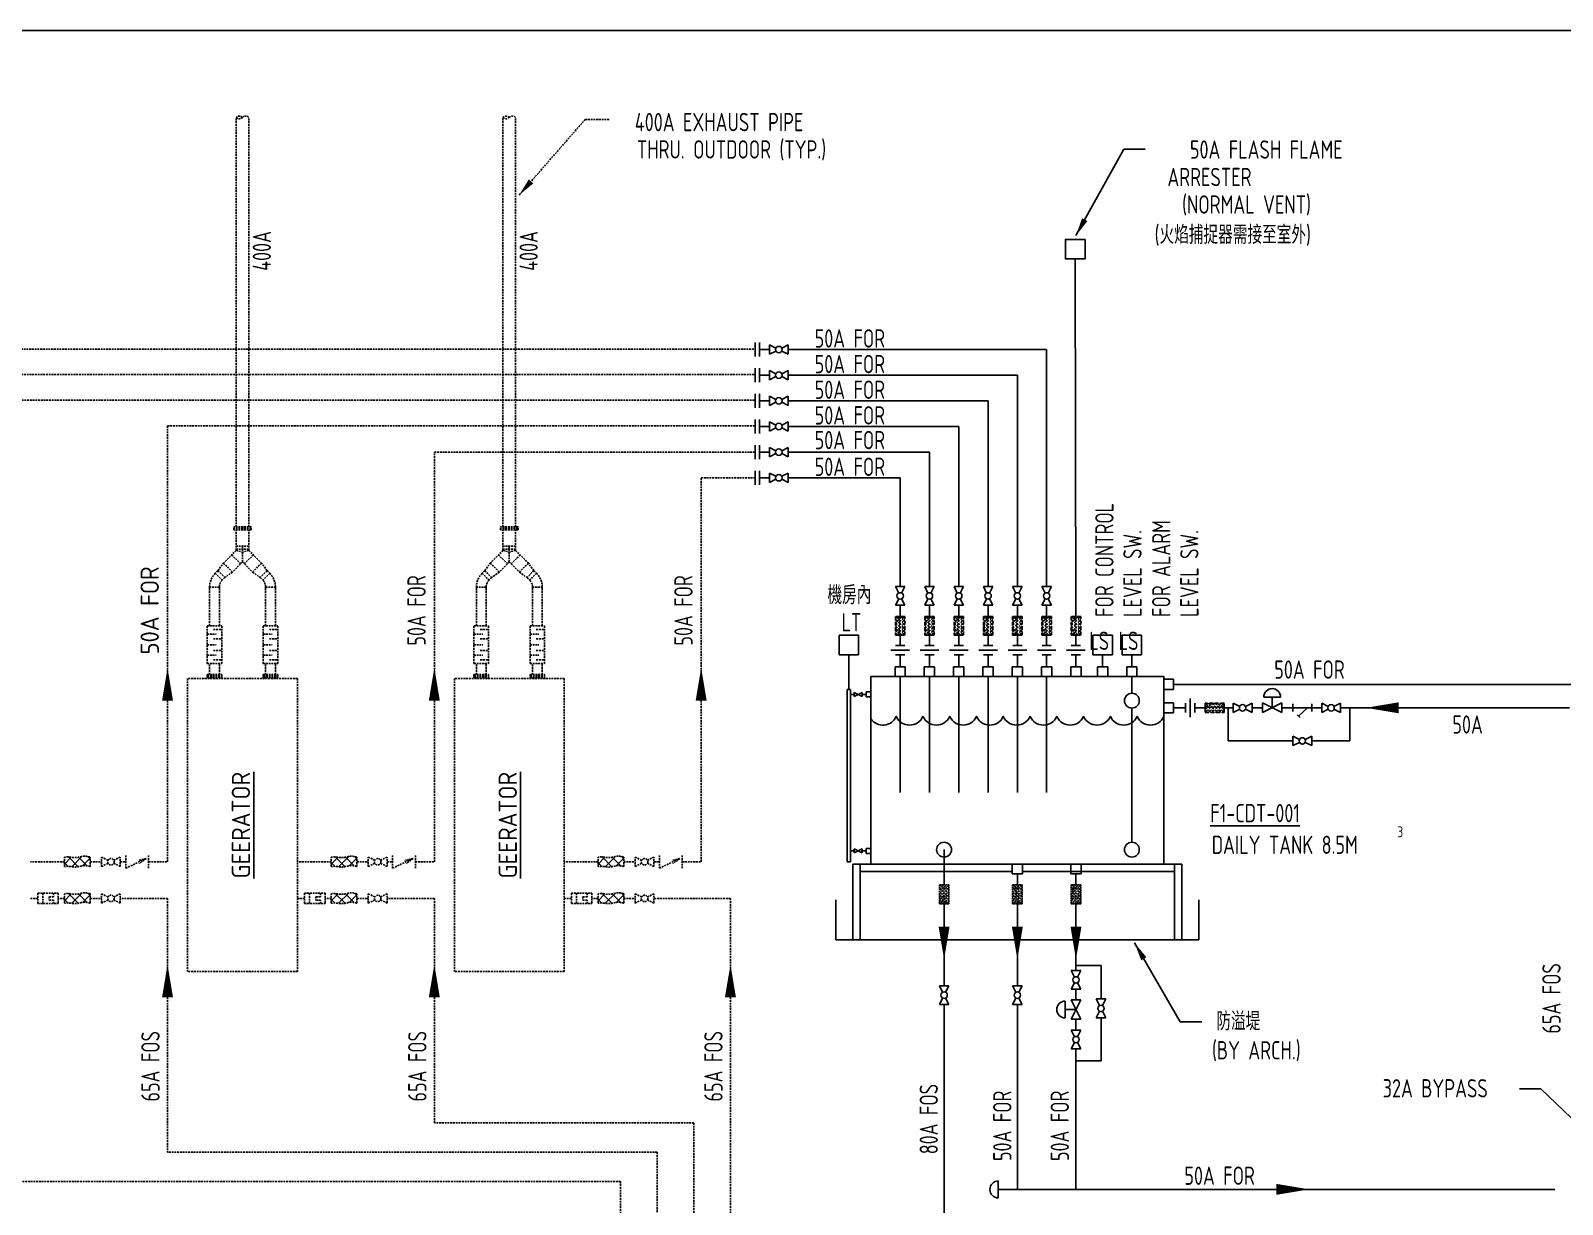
# Model space of a CAD drawing. Header units: millimetres. Extents: x 46 to 742, y 16 to 539.
# Drawn here: x 170.7 to 379.8, y 374.5 to 534.7 of the extents above; entities that cross this region are included whole.
import ezdxf
from ezdxf.enums import TextEntityAlignment as Align

# ---------------------------------------------------------------- set-up
doc = ezdxf.new("R2010")
doc.units = ezdxf.units.MM
doc.linetypes.add('DASHED', pattern=[0.75, 0.5, -0.25])
doc.linetypes.add('HIDDEN', pattern=[0.375, 0.25, -0.125])
for name, color, linetype in [('G-ANNO-NPLT', 1, 'Continuous'), ('M-CWTR-TEXT', 4, 'Continuous'), ('M-EQPM', 22, 'Continuous'), ('M-HVAC-EQPM-TEXT', 5, 'Continuous'), ('M-PIPE-FOR-F', 240, 'HIDDEN'), ('M-PIPE-FOS', 4, 'Continuous'), ('M-PIPE-OIL-TEXT', 3, 'Continuous'), ('M-PIPE-OIL-V', 2, 'Continuous'), ('N-DETL-02', 2, 'Continuous')]:
    doc.layers.add(name, color=color, linetype=linetype)
doc.styles.add('AA-TXT', font='iso.shx', dxfattribs={"width": 0.8, "bigfont": 'chineset.shx'})
doc.styles.add('dim-txt', font='isocp.shx', dxfattribs={"width": 0.7, "bigfont": 'CHINESET.shx'})
doc.dimstyles.new('adim-10', dxfattribs={"dimscale": 10, "dimtxt": 0.25, "dimasz": 0.25, "dimexe": 0.1, "dimexo": 0.5, "dimgap": 0.15, "dimtad": 0, "dimdec": 4, "dimtxsty": 'dim-txt', "dimcen": 2.5, "dimclrd": 256, "dimclre": 256, "dimclrt": 256, "dimadec": 0, "dimazin": 0, "dimtfac": 1, "dimtmove": 0, "dimatfit": 3, "dimfxl": 1, "dimarcsym": 0})

# ---------------------------------------------------------------- blocks, each defined once
blk = doc.blocks.new('FL-C')
at = {"linetype": 'DASHED'}
for p, q in [((6.35, 1.59), (0, 1.59)), ((0, -1.58), (3.17, 1.59)), ((0, -0.71), (2.3, 1.59)), ((0, 0.03), (1.56, 1.59)), ((0, 0.75), (0.82, 1.59)), ((0, 1.59), (0, -1.59)), ((2.98, -1.59), (0, 1.39)), ((1.85, -1.59), (0, 0.26)), ((4.19, -1.59), (1.01, 1.59)), ((1.06, -1.59), (4.24, 1.59)), ((5.29, -1.59), (2.11, 1.59)), ((2.16, -1.59), (5.34, 1.59)), ((6.35, -1.58), (3.18, 1.59)), ((3.37, -1.59), (6.35, 1.39)), ((6.35, -0.71), (4.05, 1.59)), ((4.5, -1.59), (6.35, 0.26)), ((6.35, 0.03), (4.79, 1.59)), ((6.35, 0.75), (5.53, 1.59)), ((6.35, -1.59), (6.35, 1.59)), ((0.76, -1.59), (0, -0.82)), ((0, -1.59), (6.35, -1.59)), ((5.59, -1.59), (6.35, -0.82))]:
    blk.add_line(p, q, dxfattribs=at)

msp = doc.modelspace()

# ---------------------------------------------------------------- hatches: boundary and pattern name
at = {"layer": 'M-PIPE-FOR-F', "linetype": 'HIDDEN'}
h = msp.add_hatch(dxfattribs=at)
h.set_pattern_fill('NET', color=252, scale=0.3, angle=45, style=0)
h.set_pattern_definition([(135, (685.2583, 62.0518), (0.6735192, 0.6735192), []), (45, (685.2583, 62.0518), (0.6735192, -0.6735192), [])])
edge = h.paths.add_edge_path()
edge.add_spline(control_points=[(175.317, 421.904), (175.509, 421.918), (176.011, 421.955), (176.94, 421.708), (177.914, 422.132), (178.581, 421.965), (178.821, 421.904)], knot_values=[0, 0, 0, 0, 0.5743149, 1.5064379, 2.8017053, 3.5340502, 3.5340502, 3.5340502, 3.5340502], degree=3, periodic=0)
edge.add_line((178.821, 421.904), (178.821, 420.622))
edge.add_spline(control_points=[(178.821, 420.622), (178.581, 420.683), (177.914, 420.85), (176.94, 420.426), (176.011, 420.673), (175.509, 420.636), (175.317, 420.622)], knot_values=[0, 0, 0, 0, 0.7323449, 2.0276123, 2.9597353, 3.5340502, 3.5340502, 3.5340502, 3.5340502], degree=3, periodic=0)
edge.add_line((175.317, 420.622), (175.317, 421.904))
h = msp.add_hatch(dxfattribs=at)
h.set_pattern_fill('NET', color=252, scale=0.3, angle=45, style=0)
h.set_pattern_definition([(135, (721.6741, 62.0518), (0.6735192, 0.6735192), []), (45, (721.6741, 62.0518), (0.6735192, -0.6735192), [])])
edge = h.paths.add_edge_path()
edge.add_spline(control_points=[(211.733, 421.904), (211.924, 421.918), (212.427, 421.955), (213.356, 421.708), (214.33, 422.132), (214.997, 421.965), (215.237, 421.904)], knot_values=[0, 0, 0, 0, 0.5743149, 1.5064379, 2.8017053, 3.5340502, 3.5340502, 3.5340502, 3.5340502], degree=3, periodic=0)
edge.add_line((215.237, 421.904), (215.237, 420.622))
edge.add_spline(control_points=[(215.237, 420.622), (214.997, 420.683), (214.33, 420.85), (213.356, 420.426), (212.427, 420.673), (211.924, 420.636), (211.733, 420.622)], knot_values=[0, 0, 0, 0, 0.7323449, 2.0276123, 2.9597353, 3.5340502, 3.5340502, 3.5340502, 3.5340502], degree=3, periodic=0)
edge.add_line((211.733, 420.622), (211.733, 421.904))
h = msp.add_hatch(dxfattribs=at)
h.set_pattern_fill('NET', color=252, scale=0.3, angle=45, style=0)
h.set_pattern_definition([(135, (758.09, 62.0518), (0.6735192, 0.6735192), []), (45, (758.09, 62.0518), (0.6735192, -0.6735192), [])])
edge = h.paths.add_edge_path()
edge.add_spline(control_points=[(248.149, 421.904), (248.34, 421.918), (248.843, 421.955), (249.772, 421.708), (250.746, 422.132), (251.412, 421.965), (251.653, 421.904)], knot_values=[0, 0, 0, 0, 0.5743149, 1.5064379, 2.8017053, 3.5340502, 3.5340502, 3.5340502, 3.5340502], degree=3, periodic=0)
edge.add_line((251.653, 421.904), (251.653, 420.622))
edge.add_spline(control_points=[(251.653, 420.622), (251.412, 420.683), (250.746, 420.85), (249.772, 420.426), (248.843, 420.673), (248.34, 420.636), (248.149, 420.622)], knot_values=[0, 0, 0, 0, 0.7323449, 2.0276123, 2.9597353, 3.5340502, 3.5340502, 3.5340502, 3.5340502], degree=3, periodic=0)
edge.add_line((248.149, 420.622), (248.149, 421.904))
h = msp.add_hatch(dxfattribs=at)
h.set_pattern_fill('NET', color=252, scale=0.3, angle=45, style=0)
h.set_pattern_definition([(135, (685.2583, 57.0518), (0.6735192, 0.6735192), []), (45, (685.2583, 57.0518), (0.6735192, -0.6735192), [])])
edge = h.paths.add_edge_path()
edge.add_spline(control_points=[(175.317, 416.904), (175.509, 416.918), (176.011, 416.955), (176.94, 416.708), (177.914, 417.132), (178.581, 416.965), (178.821, 416.904)], knot_values=[0, 0, 0, 0, 0.5743149, 1.5064379, 2.8017053, 3.5340502, 3.5340502, 3.5340502, 3.5340502], degree=3, periodic=0)
edge.add_line((178.821, 416.904), (178.821, 415.622))
edge.add_spline(control_points=[(178.821, 415.622), (178.581, 415.683), (177.914, 415.85), (176.94, 415.426), (176.011, 415.673), (175.509, 415.636), (175.317, 415.622)], knot_values=[0, 0, 0, 0, 0.7323449, 2.0276123, 2.9597353, 3.5340502, 3.5340502, 3.5340502, 3.5340502], degree=3, periodic=0)
edge.add_line((175.317, 415.622), (175.317, 416.904))
h = msp.add_hatch(dxfattribs=at)
h.set_pattern_fill('NET', color=252, scale=0.3, angle=45, style=0)
h.set_pattern_definition([(135, (721.6741, 57.0518), (0.6735192, 0.6735192), []), (45, (721.6741, 57.0518), (0.6735192, -0.6735192), [])])
edge = h.paths.add_edge_path()
edge.add_spline(control_points=[(211.733, 416.904), (211.924, 416.918), (212.427, 416.955), (213.356, 416.708), (214.33, 417.132), (214.997, 416.965), (215.237, 416.904)], knot_values=[0, 0, 0, 0, 0.5743149, 1.5064379, 2.8017053, 3.5340502, 3.5340502, 3.5340502, 3.5340502], degree=3, periodic=0)
edge.add_line((215.237, 416.904), (215.237, 415.622))
edge.add_spline(control_points=[(215.237, 415.622), (214.997, 415.683), (214.33, 415.85), (213.356, 415.426), (212.427, 415.673), (211.924, 415.636), (211.733, 415.622)], knot_values=[0, 0, 0, 0, 0.7323449, 2.0276123, 2.9597353, 3.5340502, 3.5340502, 3.5340502, 3.5340502], degree=3, periodic=0)
edge.add_line((211.733, 415.622), (211.733, 416.904))
h = msp.add_hatch(dxfattribs=at)
h.set_pattern_fill('NET', color=252, scale=0.3, angle=45, style=0)
h.set_pattern_definition([(135, (758.09, 57.0518), (0.6735192, 0.6735192), []), (45, (758.09, 57.0518), (0.6735192, -0.6735192), [])])
edge = h.paths.add_edge_path()
edge.add_spline(control_points=[(248.149, 416.904), (248.34, 416.918), (248.843, 416.955), (249.772, 416.708), (250.746, 417.132), (251.412, 416.965), (251.653, 416.904)], knot_values=[0, 0, 0, 0, 0.5743149, 1.5064379, 2.8017053, 3.5340502, 3.5340502, 3.5340502, 3.5340502], degree=3, periodic=0)
edge.add_line((251.653, 416.904), (251.653, 415.622))
edge.add_spline(control_points=[(251.653, 415.622), (251.412, 415.683), (250.746, 415.85), (249.772, 415.426), (248.843, 415.673), (248.34, 415.636), (248.149, 415.622)], knot_values=[0, 0, 0, 0, 0.7323449, 2.0276123, 2.9597353, 3.5340502, 3.5340502, 3.5340502, 3.5340502], degree=3, periodic=0)
edge.add_line((248.149, 415.622), (248.149, 416.904))

# ---------------------------------------------------------------- linework, layer by layer
at = {"layer": 'G-ANNO-NPLT'}
msp.add_line((706.603, 534.729), (80.647, 534.729), dxfattribs=at)
at = {"layer": 'M-EQPM'}
for p, q in [((288.672, 446.553), (288.672, 447.867)), ((290.069, 447.867), (288.672, 447.867)), ((290.069, 446.553), (290.069, 447.867)), ((294.069, 447.867), (292.672, 447.867)), ((292.672, 446.553), (292.672, 447.867)), ((294.069, 446.553), (294.069, 447.867)), ((298.069, 447.867), (296.672, 447.867)), ((296.672, 446.553), (296.672, 447.867)), ((298.069, 446.553), (298.069, 447.867)), ((300.672, 446.553), (300.672, 447.867)), ((302.069, 447.867), (300.672, 447.867)), ((302.069, 446.553), (302.069, 447.867)), ((306.069, 447.867), (304.672, 447.867)), ((304.672, 446.553), (304.672, 447.867)), ((306.069, 446.553), (306.069, 447.867)), ((308.672, 446.553), (308.672, 447.867)), ((310.069, 447.867), (308.672, 447.867)), ((310.069, 446.553), (310.069, 447.867)), ((312.672, 446.553), (312.672, 447.867)), ((314.069, 447.867), (312.672, 447.867)), ((314.069, 446.553), (314.069, 447.867)), ((317.699, 447.867), (316.302, 447.867)), ((316.302, 446.553), (316.302, 447.867)), ((317.699, 446.553), (317.699, 447.867)), ((320.302, 446.553), (320.302, 447.867)), ((321.699, 447.867), (320.302, 447.867)), ((321.699, 446.553), (321.699, 447.867)), ((321.001, 446.553), (321.001, 444.272)), ((325.371, 446.177), (326.684, 446.177)), ((326.684, 444.78), (326.684, 446.177)), ((284.727, 443.761), (284.727, 444.445)), ((285.371, 444.445), (284.727, 444.445)), ((285.371, 443.761), (284.727, 443.761)), ((325.371, 444.78), (326.684, 444.78)), ((321.001, 442.24), (321.001, 423.934)), ((325.371, 442.983), (326.684, 442.983)), ((325.371, 441.586), (326.684, 441.586)), ((326.684, 441.586), (326.684, 442.983)), ((284.727, 423.081), (284.727, 422.397)), ((285.371, 423.081), (284.727, 423.081)), ((285.371, 422.397), (284.727, 422.397)), ((282.911, 420.938), (282.911, 410.627)), ((282.911, 420.938), (283.911, 420.938)), ((283.911, 420.938), (283.911, 410.627)), ((326.831, 420.938), (283.911, 420.938)), ((304.672, 420.938), (304.672, 419.624)), ((306.069, 420.938), (306.069, 419.624)), ((312.672, 420.938), (312.672, 419.624)), ((314.069, 420.938), (314.069, 419.624)), ((327.831, 420.938), (326.831, 420.938)), ((326.831, 420.938), (326.831, 410.627)), ((327.831, 420.938), (327.831, 410.627)), ((304.672, 419.938), (283.911, 419.938)), ((304.672, 419.624), (306.069, 419.624)), ((326.831, 419.938), (306.069, 419.938)), ((312.672, 419.624), (314.069, 419.624)), ((280.606, 416.065), (280.606, 410.627)), ((330.136, 416.065), (330.136, 410.627)), ((330.136, 410.627), (280.606, 410.627)), ((282.911, 410.627), (283.911, 410.627)), ((327.831, 410.627), (326.831, 410.627))]:
    msp.add_line(p, q, dxfattribs=at)
for points in [[(285.371, 420.938), (285.371, 446.553), (325.371, 446.553), (325.371, 420.938)], [(282.589, 444.775), (282.144, 444.775), (282.144, 421.262), (282.589, 421.262)]]:
    msp.add_lwpolyline(points, close=True, dxfattribs=at)
msp.add_lwpolyline([(285.371, 440.778, 0.5797102), (288.838, 441.104, 0.6440696), (292.491, 441.104, 0.6440696), (296.144, 441.104, 0.6440696), (299.798, 441.104, 0.6440696), (303.451, 441.104, 0.6440696), (307.104, 441.104, 0.6440696), (310.758, 441.104, 0.6440696), (314.411, 441.104, 0.6440696), (318.064, 441.104, 0.6440696), (321.718, 441.104, 0.6440696), (325.371, 441.104)], format="xyb", dxfattribs=at)
for centre in [(321.001, 443.256), (295.371, 422.918), (321.001, 422.918)]:
    msp.add_circle(centre, 1.016, dxfattribs=at)
at = {"layer": 'M-PIPE-FOR-F', "color": 252, "linetype": 'HIDDEN'}
for p, q in [((198.753, 466.975), (198.753, 522.886)), ((200.482, 466.975), (200.482, 522.886)), ((235.169, 466.975), (235.169, 522.886)), ((236.897, 466.975), (236.897, 522.886)), ((80.137, 491.263), (269.601, 491.263)), ((116.553, 487.763), (269.601, 487.763)), ((152.969, 484.263), (269.601, 484.263)), ((189.385, 421.263), (189.385, 480.763)), ((189.385, 480.763), (269.601, 480.763)), ((225.8, 421.263), (225.8, 477.189)), ((225.8, 477.189), (269.601, 477.189)), ((262.216, 473.689), (269.601, 473.689)), ((262.216, 421.263), (262.216, 473.689)), ((200.814, 466.975), (198.421, 466.975)), ((198.421, 466.576), (198.421, 466.975)), ((200.814, 466.776), (198.421, 466.776)), ((200.814, 466.576), (198.421, 466.576)), ((198.753, 463.773), (198.753, 466.576)), ((200.482, 463.773), (200.482, 466.576)), ((200.814, 466.576), (200.814, 466.975)), ((234.837, 466.576), (234.837, 466.975)), ((237.23, 466.975), (234.837, 466.975)), ((237.23, 466.776), (234.837, 466.776)), ((237.23, 466.576), (234.837, 466.576)), ((235.169, 463.773), (235.169, 466.576)), ((236.897, 463.773), (236.897, 466.576)), ((237.23, 466.576), (237.23, 466.975)), ((200.482, 464.337), (198.753, 464.337)), ((199.618, 462.193), (199.618, 464.337)), ((236.897, 464.337), (235.169, 464.337)), ((236.033, 462.193), (236.033, 464.337)), ((196.264, 461.001), (197.02, 462.039)), ((198.753, 463.773), (197.02, 462.039)), ((197.02, 462.039), (198.242, 460.817)), ((199.364, 461.939), (198.142, 463.161)), ((199.618, 462.193), (198.242, 460.817)), ((200.482, 463.921), (198.753, 463.921)), ((198.753, 463.773), (199.618, 463.542)), ((200.482, 463.773), (199.618, 463.542)), ((199.618, 462.193), (200.993, 460.817)), ((199.871, 461.939), (201.093, 463.161)), ((200.482, 463.773), (202.215, 462.039)), ((202.215, 462.039), (200.993, 460.817)), ((202.971, 461.001), (202.215, 462.039)), ((232.68, 461.001), (233.436, 462.039)), ((235.169, 463.773), (233.436, 462.039)), ((233.436, 462.039), (234.658, 460.817)), ((235.779, 461.939), (234.557, 463.161)), ((236.033, 462.193), (234.658, 460.817)), ((236.897, 463.921), (235.169, 463.921)), ((235.169, 463.773), (236.033, 463.542)), ((236.897, 463.773), (236.033, 463.542)), ((236.033, 462.193), (237.409, 460.817)), ((236.287, 461.939), (237.509, 463.161)), ((236.897, 463.773), (238.631, 462.039)), ((238.631, 462.039), (237.409, 460.817)), ((239.387, 461.001), (238.631, 462.039)), ((196.264, 461.001), (195.906, 460.643)), ((195.906, 460.643), (196.846, 459.703)), ((196.264, 461.001), (197.204, 460.061)), ((197.204, 460.061), (196.846, 459.703)), ((198.242, 460.817), (197.204, 460.061)), ((200.993, 460.817), (202.031, 460.061)), ((202.971, 461.001), (202.031, 460.061)), ((202.031, 460.061), (202.389, 459.703)), ((203.329, 460.643), (202.389, 459.703)), ((202.971, 461.001), (203.329, 460.643)), ((232.68, 461.001), (232.322, 460.643)), ((232.322, 460.643), (233.262, 459.703)), ((232.68, 461.001), (233.62, 460.061)), ((233.62, 460.061), (233.262, 459.703)), ((234.658, 460.817), (233.62, 460.061)), ((237.409, 460.817), (238.447, 460.061)), ((239.387, 461.001), (238.447, 460.061)), ((238.447, 460.061), (238.805, 459.703)), ((239.745, 460.643), (238.805, 459.703)), ((239.387, 461.001), (239.745, 460.643)), ((196.456, 458.763), (195.127, 458.763)), ((195.127, 458.682), (195.127, 458.763)), ((195.127, 453.489), (195.127, 458.682)), ((196.456, 458.682), (196.456, 458.763)), ((196.456, 453.489), (196.456, 458.682)), ((202.779, 458.763), (204.108, 458.763)), ((202.779, 458.682), (202.779, 458.763)), ((202.779, 453.489), (202.779, 458.682)), ((204.108, 458.682), (204.108, 458.763)), ((204.108, 453.489), (204.108, 458.682)), ((231.543, 458.682), (231.543, 458.763)), ((232.872, 458.763), (231.543, 458.763)), ((231.543, 453.489), (231.543, 458.682)), ((232.872, 458.682), (232.872, 458.763)), ((232.872, 453.489), (232.872, 458.682)), ((239.194, 458.682), (239.194, 458.763)), ((239.194, 458.763), (240.524, 458.763)), ((239.194, 453.489), (239.194, 458.682)), ((240.524, 458.682), (240.524, 458.763)), ((240.524, 453.489), (240.524, 458.682)), ((194.795, 448.316), (194.795, 453.489)), ((194.795, 453.489), (196.789, 453.489)), ((194.795, 452.324), (196.01, 452.324)), ((195.643, 452.952), (196.789, 452.952)), ((195.643, 451.704), (196.789, 451.704)), ((196.789, 448.316), (196.789, 453.489)), ((202.446, 448.316), (202.446, 453.489)), ((202.446, 453.489), (204.44, 453.489)), ((202.446, 452.324), (203.662, 452.324)), ((203.294, 452.952), (204.44, 452.952)), ((203.294, 451.704), (204.44, 451.704)), ((204.44, 448.316), (204.44, 453.489)), ((231.211, 453.489), (233.205, 453.489)), ((231.211, 448.316), (231.211, 453.489)), ((231.211, 452.324), (232.426, 452.324)), ((232.058, 452.952), (233.205, 452.952)), ((232.058, 451.704), (233.205, 451.704)), ((233.205, 448.316), (233.205, 453.489)), ((238.862, 453.489), (240.856, 453.489)), ((238.862, 448.316), (238.862, 453.489)), ((238.862, 452.324), (240.078, 452.324)), ((239.71, 452.952), (240.856, 452.952)), ((239.71, 451.704), (240.856, 451.704)), ((240.856, 448.316), (240.856, 453.489)), ((194.795, 450.902), (196.01, 450.902)), ((194.795, 449.481), (196.01, 449.481)), ((195.643, 450.101), (196.789, 450.101)), ((202.446, 450.902), (203.662, 450.902)), ((202.446, 449.481), (203.662, 449.481)), ((203.294, 450.101), (204.44, 450.101)), ((231.211, 450.902), (232.426, 450.902)), ((231.211, 449.481), (232.426, 449.481)), ((232.058, 450.101), (233.205, 450.101)), ((238.862, 450.902), (240.078, 450.902)), ((238.862, 449.481), (240.078, 449.481)), ((239.71, 450.101), (240.856, 450.101)), ((194.795, 448.316), (196.789, 448.316)), ((195.127, 446.82), (195.127, 448.316)), ((195.643, 448.853), (196.789, 448.853)), ((196.456, 446.82), (196.456, 448.316)), ((202.446, 448.316), (204.44, 448.316)), ((202.779, 446.82), (202.779, 448.316)), ((203.294, 448.853), (204.44, 448.853)), ((204.108, 446.82), (204.108, 448.316)), ((231.211, 448.316), (233.205, 448.316)), ((231.543, 446.82), (231.543, 448.316)), ((232.058, 448.853), (233.205, 448.853)), ((232.872, 446.82), (232.872, 448.316)), ((238.862, 448.316), (240.856, 448.316)), ((239.194, 446.82), (239.194, 448.316)), ((239.71, 448.853), (240.856, 448.853)), ((240.524, 446.82), (240.524, 448.316)), ((192.118, 406.263), (192.118, 446.263)), ((207.118, 446.263), (192.118, 446.263)), ((194.795, 446.82), (196.789, 446.82)), ((194.795, 446.82), (194.795, 446.421)), ((194.795, 446.62), (196.789, 446.62)), ((194.795, 446.421), (196.789, 446.421)), ((195.127, 446.263), (195.127, 446.421)), ((196.456, 446.263), (196.456, 446.421)), ((196.789, 446.82), (196.789, 446.421)), ((202.446, 446.82), (204.44, 446.82)), ((202.446, 446.82), (202.446, 446.421)), ((202.446, 446.62), (204.44, 446.62)), ((202.446, 446.421), (204.44, 446.421)), ((202.779, 446.263), (202.779, 446.421)), ((204.108, 446.263), (204.108, 446.421)), ((204.44, 446.82), (204.44, 446.421)), ((207.118, 446.263), (207.118, 406.263)), ((243.533, 446.263), (228.533, 446.263)), ((228.533, 406.263), (228.533, 446.263)), ((231.211, 446.82), (231.211, 446.421)), ((231.211, 446.82), (233.205, 446.82)), ((231.211, 446.62), (233.205, 446.62)), ((231.211, 446.421), (233.205, 446.421)), ((231.543, 446.263), (231.543, 446.421)), ((232.872, 446.263), (232.872, 446.421)), ((233.205, 446.82), (233.205, 446.421)), ((238.862, 446.82), (238.862, 446.421)), ((238.862, 446.82), (240.856, 446.82)), ((238.862, 446.62), (240.856, 446.62)), ((238.862, 446.421), (240.856, 446.421)), ((239.194, 446.263), (239.194, 446.421)), ((240.524, 446.263), (240.524, 446.421)), ((240.856, 446.82), (240.856, 446.421)), ((243.533, 446.263), (243.533, 406.263)), ((175.317, 421.263), (170.702, 421.263)), ((175.317, 420.622), (175.317, 421.904)), ((178.821, 420.622), (178.821, 421.904)), ((178.821, 421.263), (180.372, 421.263)), ((180.372, 420.622), (180.372, 421.904)), ((180.372, 421.904), (181.262, 421.459)), ((181.262, 421.067), (180.372, 420.622)), ((182.936, 421.904), (182.046, 421.459)), ((182.046, 421.067), (182.936, 420.622)), ((182.936, 420.622), (182.936, 421.904)), ((182.936, 421.263), (183.685, 421.263)), ((183.685, 420.374), (183.685, 422.152)), ((183.685, 420.374), (186.48, 421.731)), ((186.48, 421.731), (185.363, 421.434)), ((186.48, 421.731), (185.363, 421.434)), ((186.48, 421.731), (185.556, 421.037)), ((186.48, 421.731), (185.556, 421.037)), ((186.802, 420.374), (186.802, 422.152)), ((186.802, 421.263), (189.385, 421.263)), ((211.733, 421.263), (207.118, 421.263)), ((211.733, 420.622), (211.733, 421.904)), ((215.237, 420.622), (215.237, 421.904)), ((215.237, 421.263), (216.788, 421.263)), ((216.788, 420.622), (216.788, 421.904)), ((216.788, 421.904), (217.678, 421.459)), ((217.678, 421.067), (216.788, 420.622)), ((219.352, 421.904), (218.462, 421.459)), ((218.462, 421.067), (219.352, 420.622)), ((219.352, 420.622), (219.352, 421.904)), ((219.352, 421.263), (220.101, 421.263)), ((220.101, 420.374), (220.101, 422.152)), ((220.101, 420.374), (222.896, 421.731)), ((222.896, 421.731), (221.779, 421.434)), ((222.896, 421.731), (221.779, 421.434)), ((222.896, 421.731), (221.972, 421.037)), ((222.896, 421.731), (221.972, 421.037)), ((223.218, 420.374), (223.218, 422.152)), ((223.218, 421.263), (225.8, 421.263)), ((248.149, 421.263), (243.533, 421.263)), ((248.149, 420.622), (248.149, 421.904)), ((251.653, 420.622), (251.653, 421.904)), ((251.653, 421.263), (253.204, 421.263)), ((253.204, 420.622), (253.204, 421.904)), ((253.204, 421.904), (254.093, 421.459)), ((254.093, 421.067), (253.204, 420.622)), ((255.768, 421.904), (254.878, 421.459)), ((254.878, 421.067), (255.768, 420.622)), ((255.768, 420.622), (255.768, 421.904)), ((255.768, 421.263), (256.516, 421.263)), ((256.516, 420.374), (256.516, 422.152)), ((256.516, 420.374), (259.312, 421.731)), ((259.312, 421.731), (258.194, 421.434)), ((259.312, 421.731), (258.194, 421.434)), ((259.312, 421.731), (258.387, 421.037)), ((259.312, 421.731), (258.387, 421.037)), ((259.634, 420.374), (259.634, 422.152)), ((259.634, 421.263), (262.216, 421.263)), ((171.674, 416.263), (170.702, 416.263)), ((171.674, 416.962), (171.674, 415.564)), ((171.674, 416.962), (171.674, 415.564)), ((171.674, 416.962), (174.471, 416.962)), ((172.365, 416.962), (172.365, 415.564)), ((173.23, 416.491), (173.23, 416.035)), ((173.843, 416.491), (173.23, 416.491)), ((173.843, 416.035), (173.23, 416.035)), ((173.843, 416.962), (173.843, 416.491)), ((173.843, 415.564), (173.843, 416.035)), ((174.471, 416.962), (174.471, 415.564)), ((174.471, 416.962), (174.471, 416.263)), ((174.471, 416.263), (174.471, 415.564)), ((175.317, 416.263), (174.471, 416.263)), ((175.317, 415.622), (175.317, 416.904)), ((178.821, 415.622), (178.821, 416.904)), ((178.821, 416.263), (180.372, 416.263)), ((180.372, 415.622), (180.372, 416.904)), ((180.372, 416.904), (181.262, 416.459)), ((181.262, 416.067), (180.372, 415.622)), ((182.936, 416.904), (182.046, 416.459)), ((182.046, 416.067), (182.936, 415.622)), ((182.936, 415.622), (182.936, 416.904)), ((189.385, 416.263), (182.936, 416.263)), ((189.385, 416.263), (189.385, 381.608)), ((208.09, 416.263), (207.118, 416.263)), ((208.09, 416.962), (208.09, 415.564)), ((208.09, 416.962), (208.09, 415.564)), ((208.09, 416.962), (210.887, 416.962)), ((208.78, 416.962), (208.78, 415.564)), ((209.646, 416.491), (209.646, 416.035)), ((210.259, 416.491), (209.646, 416.491)), ((210.259, 416.035), (209.646, 416.035)), ((210.259, 416.962), (210.259, 416.491)), ((210.259, 415.564), (210.259, 416.035)), ((210.887, 416.962), (210.887, 415.564)), ((210.887, 416.962), (210.887, 416.263)), ((210.887, 416.263), (210.887, 415.564)), ((211.733, 416.263), (210.887, 416.263)), ((211.733, 415.622), (211.733, 416.904)), ((215.237, 415.622), (215.237, 416.904)), ((215.237, 416.263), (216.788, 416.263)), ((216.788, 415.622), (216.788, 416.904)), ((216.788, 416.904), (217.678, 416.459)), ((217.678, 416.067), (216.788, 415.622)), ((219.352, 416.904), (218.462, 416.459)), ((218.462, 416.067), (219.352, 415.622)), ((219.352, 415.622), (219.352, 416.904)), ((225.8, 416.263), (219.352, 416.263)), ((225.8, 416.263), (225.8, 385.608)), ((244.506, 416.263), (243.533, 416.263)), ((244.506, 416.962), (244.506, 415.564)), ((244.506, 416.962), (244.506, 415.564)), ((244.506, 416.962), (247.303, 416.962)), ((245.196, 416.962), (245.196, 415.564)), ((246.061, 416.491), (246.061, 416.035)), ((246.675, 416.491), (246.061, 416.491)), ((246.675, 416.035), (246.061, 416.035)), ((246.675, 416.962), (246.675, 416.491)), ((246.675, 415.564), (246.675, 416.035)), ((247.303, 416.962), (247.303, 415.564)), ((247.303, 416.962), (247.303, 416.263)), ((247.303, 416.263), (247.303, 415.564)), ((248.149, 416.263), (247.303, 416.263)), ((248.149, 415.622), (248.149, 416.904)), ((251.653, 415.622), (251.653, 416.904)), ((251.653, 416.263), (253.204, 416.263)), ((253.204, 415.622), (253.204, 416.904)), ((253.204, 416.904), (254.093, 416.459)), ((254.093, 416.067), (253.204, 415.622)), ((255.768, 416.904), (254.878, 416.459)), ((254.878, 416.067), (255.768, 415.622)), ((255.768, 415.622), (255.768, 416.904)), ((266.216, 416.263), (255.768, 416.263)), ((266.216, 416.263), (266.216, 366.282)), ((171.674, 415.564), (174.471, 415.564)), ((208.09, 415.564), (210.887, 415.564)), ((244.506, 415.564), (247.303, 415.564)), ((207.118, 406.263), (192.118, 406.263)), ((243.533, 406.263), (228.533, 406.263)), ((261.216, 385.608), (225.8, 385.608)), ((261.216, 385.608), (261.216, 366.282)), ((256.2, 381.608), (189.385, 381.608)), ((256.2, 381.608), (256.2, 366.282)), ((251.2, 377.608), (152.969, 377.608)), ((251.2, 377.608), (251.2, 366.282))]:
    msp.add_line(p, q, dxfattribs=at)
for points in [[(189.385, 447.759, 0, 1.496, 0), (189.385, 443.272, 0, 0, 0)], [(225.8, 447.759, 0, 1.496, 0), (225.8, 443.272, 0, 0, 0)], [(262.216, 447.759, 0, 1.496, 0), (262.216, 443.272, 0, 0, 0)], [(189.385, 407.261, 0, 1.496, 0), (189.385, 402.774, 0, 0, 0)], [(225.8, 407.261, 0, 1.496, 0), (225.8, 402.774, 0, 0, 0)], [(266.216, 407.261, 0, 1.496, 0), (266.216, 402.774, 0, 0, 0)]]:
    msp.add_lwpolyline(points, format="xyseb", dxfattribs=at)
for centre in [(181.654, 421.263), (218.07, 421.263), (254.486, 421.263), (181.654, 416.263), (218.07, 416.263), (254.486, 416.263)]:
    msp.add_circle(centre, 0.439, dxfattribs=at)
for centre, radius, start, end in [((199.185, 522.453), 0.611, 45, 135), ((199.185, 523.318), 0.611, 225, 315), ((200.05, 522.453), 0.611, 45, 135), ((235.601, 522.453), 0.611, 45, 135), ((235.601, 523.318), 0.611, 225, 315), ((236.465, 522.453), 0.611, 45, 135), ((197.786, 458.763), 2.659, 135, 180), ((201.449, 458.763), 2.659, 0, 45), ((234.202, 458.763), 2.659, 135, 180), ((237.865, 458.763), 2.659, 0, 45), ((197.786, 458.763), 1.329, 135, 180), ((201.449, 458.763), 1.329, 0, 45), ((234.202, 458.763), 1.329, 135, 180), ((237.865, 458.763), 1.329, 0, 45)]:
    msp.add_arc(centre, radius, start, end, dxfattribs=at)
for points in [[(178.821, 421.904), (178.099, 422.026), (176.819, 421.83), (175.891, 421.922), (175.317, 421.904)], [(178.821, 420.622), (178.099, 420.744), (176.819, 420.548), (175.891, 420.639), (175.317, 420.622)], [(215.237, 421.904), (214.515, 422.026), (213.235, 421.83), (212.307, 421.922), (211.733, 421.904)], [(215.237, 420.622), (214.515, 420.744), (213.235, 420.548), (212.307, 420.639), (211.733, 420.622)], [(251.653, 421.904), (250.931, 422.026), (249.651, 421.83), (248.723, 421.922), (248.149, 421.904)], [(251.653, 420.622), (250.931, 420.744), (249.651, 420.548), (248.723, 420.639), (248.149, 420.622)], [(178.821, 416.904), (178.099, 417.026), (176.819, 416.83), (175.891, 416.922), (175.317, 416.904)], [(215.237, 416.904), (214.515, 417.026), (213.235, 416.83), (212.307, 416.922), (211.733, 416.904)], [(251.653, 416.904), (250.931, 417.026), (249.651, 416.83), (248.723, 416.922), (248.149, 416.904)], [(178.821, 415.622), (178.099, 415.744), (176.819, 415.548), (175.891, 415.639), (175.317, 415.622)], [(215.237, 415.622), (214.515, 415.744), (213.235, 415.548), (212.307, 415.639), (211.733, 415.622)], [(251.653, 415.622), (250.931, 415.744), (249.651, 415.548), (248.723, 415.639), (248.149, 415.622)]]:
    msp.add_spline(points, degree=3, dxfattribs=at)
at = {"layer": 'M-PIPE-FOS'}
for p, q in [((313.371, 454.771), (313.271, 503.555)), ((270.197, 491.189), (271.527, 491.189)), ((274.098, 491.189), (309.371, 491.189)), ((309.371, 458.846), (309.371, 491.189)), ((270.197, 487.689), (271.527, 487.689)), ((274.098, 487.689), (305.371, 487.689)), ((305.371, 458.846), (305.371, 487.689)), ((270.197, 484.189), (271.527, 484.189)), ((274.098, 484.189), (301.371, 484.189)), ((301.371, 458.846), (301.371, 484.189)), ((270.197, 480.689), (271.527, 480.689)), ((274.098, 480.689), (297.371, 480.689)), ((297.371, 458.846), (297.371, 480.689)), ((270.197, 477.189), (271.527, 477.189)), ((274.098, 477.189), (293.371, 477.189)), ((293.371, 458.846), (293.371, 477.189)), ((270.197, 473.689), (271.527, 473.689)), ((274.098, 473.689), (289.371, 473.689)), ((289.371, 458.846), (289.371, 473.689)), ((289.371, 454.771), (289.371, 456.274)), ((293.371, 454.771), (293.371, 456.274)), ((297.371, 454.771), (297.371, 456.274)), ((301.371, 454.771), (301.371, 456.274)), ((305.371, 454.771), (305.371, 456.274)), ((309.371, 454.771), (309.371, 456.274)), ((289.371, 450.787), (289.371, 452.199)), ((293.371, 450.787), (293.371, 452.199)), ((297.371, 450.787), (297.371, 452.199)), ((301.371, 450.787), (301.371, 452.199)), ((305.371, 450.787), (305.371, 452.199)), ((309.371, 450.787), (309.371, 452.199)), ((313.371, 450.787), (313.371, 452.199)), ((282.367, 444.775), (282.367, 449.515)), ((289.371, 447.867), (289.371, 449.515)), ((293.371, 447.867), (293.371, 449.515)), ((297.371, 447.867), (297.371, 449.515)), ((301.371, 447.867), (301.371, 449.515)), ((305.371, 447.867), (305.371, 449.515)), ((309.371, 447.867), (309.371, 449.515)), ((313.371, 447.867), (313.371, 449.515)), ((317.001, 447.867), (317.001, 449.515)), ((321.001, 447.867), (321.001, 449.515)), ((289.371, 430.741), (289.371, 446.553)), ((293.371, 430.741), (293.371, 446.553)), ((297.371, 430.741), (297.371, 446.553)), ((301.371, 430.741), (301.371, 446.553)), ((305.371, 430.741), (305.371, 446.553)), ((309.371, 430.741), (309.371, 446.553)), ((326.684, 445.478), (390.733, 445.478)), ((283.088, 444.103), (282.589, 444.103)), ((284.727, 444.103), (284.168, 444.103)), ((326.684, 442.285), (328.333, 442.285)), ((331.016, 442.285), (329.604, 442.285)), ((334.828, 442.285), (333.589, 442.285)), ((334.149, 442.285), (334.149, 437.76)), ((338.819, 442.285), (337.4, 442.285)), ((342.977, 442.285), (341.47, 442.285)), ((346.905, 442.285), (345.549, 442.285)), ((345.549, 442.285), (346.905, 442.285)), ((346.905, 442.285), (345.549, 442.285)), ((346.905, 442.285), (345.549, 442.285)), ((345.549, 442.285), (346.905, 442.285)), ((349.476, 442.285), (380.733, 442.285)), ((350.754, 442.285), (350.754, 437.76)), ((342.977, 437.76), (334.149, 437.76)), ((350.754, 437.76), (345.549, 437.76)), ((283.088, 422.739), (282.589, 422.739)), ((284.727, 422.739), (284.168, 422.739)), ((295.371, 422.918), (295.371, 418.118)), ((305.371, 419.624), (305.371, 418.118)), ((313.371, 419.624), (313.371, 418.118)), ((295.371, 415.545), (295.371, 404.342)), ((305.371, 415.545), (305.371, 404.342)), ((313.371, 415.545), (313.371, 406.426)), ((313.371, 407.104), (316.79, 407.104)), ((316.79, 402.533), (316.79, 407.104)), ((313.371, 402.435), (313.371, 403.854)), ((295.371, 401.77), (295.371, 349.608)), ((305.371, 401.77), (305.371, 376.544)), ((313.371, 398.277), (313.371, 399.784)), ((316.79, 394.084), (316.79, 399.961)), ((313.371, 395.706), (313.371, 376.544)), ((313.371, 394.084), (316.79, 394.084)), ((302.773, 376.544), (378.733, 376.544))]:
    msp.add_line(p, q, dxfattribs=at)
at = {"layer": 'N-DETL-02'}
for p, q in [((269.601, 490.227), (269.601, 492.15)), ((270.197, 490.227), (270.197, 492.15)), ((271.527, 491.832), (272.419, 491.386)), ((271.527, 490.546), (271.527, 491.832)), ((274.098, 491.832), (273.206, 491.386)), ((274.098, 490.546), (274.098, 491.832)), ((272.419, 490.992), (271.527, 490.546)), ((273.206, 490.992), (274.098, 490.546)), ((269.601, 486.727), (269.601, 488.65)), ((270.197, 486.727), (270.197, 488.65)), ((271.527, 488.332), (272.419, 487.886)), ((271.527, 487.046), (271.527, 488.332)), ((272.419, 487.492), (271.527, 487.046)), ((274.098, 488.332), (273.206, 487.886)), ((273.206, 487.492), (274.098, 487.046)), ((274.098, 487.046), (274.098, 488.332)), ((269.601, 483.227), (269.601, 485.15)), ((270.197, 483.227), (270.197, 485.15)), ((271.527, 484.832), (272.419, 484.386)), ((271.527, 483.546), (271.527, 484.832)), ((272.419, 483.992), (271.527, 483.546)), ((274.098, 484.832), (273.206, 484.386)), ((273.206, 483.992), (274.098, 483.546)), ((274.098, 483.546), (274.098, 484.832)), ((269.601, 479.727), (269.601, 481.65)), ((270.197, 479.727), (270.197, 481.65)), ((271.527, 481.332), (272.419, 480.886)), ((271.527, 480.046), (271.527, 481.332)), ((274.098, 481.332), (273.206, 480.886)), ((274.098, 480.046), (274.098, 481.332)), ((272.419, 480.492), (271.527, 480.046)), ((273.206, 480.492), (274.098, 480.046)), ((269.601, 476.227), (269.601, 478.15)), ((270.197, 476.227), (270.197, 478.15)), ((271.527, 477.832), (272.419, 477.386)), ((271.527, 476.546), (271.527, 477.832)), ((272.419, 476.992), (271.527, 476.546)), ((274.098, 477.832), (273.206, 477.386)), ((273.206, 476.992), (274.098, 476.546)), ((274.098, 476.546), (274.098, 477.832)), ((269.601, 472.727), (269.601, 474.65)), ((270.197, 472.727), (270.197, 474.65)), ((271.527, 474.332), (272.419, 473.886)), ((271.527, 473.046), (271.527, 474.332)), ((272.419, 473.492), (271.527, 473.046)), ((274.098, 474.332), (273.206, 473.886)), ((273.206, 473.492), (274.098, 473.046)), ((274.098, 473.046), (274.098, 474.332)), ((288.728, 458.846), (289.174, 457.953)), ((290.014, 458.846), (288.728, 458.846)), ((289.568, 457.953), (290.014, 458.846)), ((292.728, 458.846), (293.174, 457.953)), ((294.014, 458.846), (292.728, 458.846)), ((293.568, 457.953), (294.014, 458.846)), ((296.728, 458.846), (297.174, 457.953)), ((298.014, 458.846), (296.728, 458.846)), ((297.568, 457.953), (298.014, 458.846)), ((300.728, 458.846), (301.174, 457.953)), ((302.014, 458.846), (300.728, 458.846)), ((301.568, 457.953), (302.014, 458.846)), ((304.728, 458.846), (305.174, 457.953)), ((306.014, 458.846), (304.728, 458.846)), ((305.568, 457.953), (306.014, 458.846)), ((308.728, 458.846), (309.174, 457.953)), ((310.014, 458.846), (308.728, 458.846)), ((309.568, 457.953), (310.014, 458.846)), ((288.728, 456.274), (289.174, 457.166)), ((290.014, 456.274), (288.728, 456.274)), ((289.568, 457.166), (290.014, 456.274)), ((292.728, 456.274), (293.174, 457.166)), ((294.014, 456.274), (292.728, 456.274)), ((293.568, 457.166), (294.014, 456.274)), ((296.728, 456.274), (297.174, 457.166)), ((298.014, 456.274), (296.728, 456.274)), ((297.568, 457.166), (298.014, 456.274)), ((300.728, 456.274), (301.174, 457.166)), ((302.014, 456.274), (300.728, 456.274)), ((301.568, 457.166), (302.014, 456.274)), ((304.728, 456.274), (305.174, 457.166)), ((306.014, 456.274), (304.728, 456.274)), ((305.568, 457.166), (306.014, 456.274)), ((308.728, 456.274), (309.174, 457.166)), ((310.014, 456.274), (308.728, 456.274)), ((309.568, 457.166), (310.014, 456.274)), ((281.033, 452.182), (281.033, 449.515)), ((283.7, 452.182), (281.033, 452.182)), ((283.7, 452.182), (283.7, 449.515)), ((318.334, 452.182), (315.668, 452.182)), ((315.668, 452.182), (315.668, 449.515)), ((318.334, 452.182), (318.334, 449.515)), ((319.668, 452.182), (319.668, 449.515)), ((322.334, 452.182), (319.668, 452.182)), ((322.334, 452.182), (322.334, 449.515)), ((283.7, 449.515), (281.033, 449.515)), ((290.642, 450.151), (288.1, 450.151)), ((290.007, 450.787), (288.735, 450.787)), ((290.007, 449.515), (288.735, 449.515)), ((294.642, 450.151), (292.1, 450.151)), ((294.007, 450.787), (292.735, 450.787)), ((294.007, 449.515), (292.735, 449.515)), ((298.642, 450.151), (296.1, 450.151)), ((298.007, 450.787), (296.735, 450.787)), ((298.007, 449.515), (296.735, 449.515)), ((302.642, 450.151), (300.1, 450.151)), ((302.007, 450.787), (300.735, 450.787)), ((302.007, 449.515), (300.735, 449.515)), ((306.642, 450.151), (304.1, 450.151)), ((306.007, 450.787), (304.735, 450.787)), ((306.007, 449.515), (304.735, 449.515)), ((310.642, 450.151), (308.1, 450.151)), ((310.007, 450.787), (308.735, 450.787)), ((310.007, 449.515), (308.735, 449.515)), ((314.642, 450.151), (312.1, 450.151)), ((314.007, 450.787), (312.735, 450.787)), ((314.007, 449.515), (312.735, 449.515)), ((318.334, 449.515), (315.668, 449.515)), ((322.334, 449.515), (319.668, 449.515)), ((283.088, 443.833), (283.088, 444.373)), ((284.168, 443.833), (283.088, 444.373)), ((283.088, 443.833), (284.168, 444.373)), ((284.168, 443.833), (284.168, 444.373)), ((328.969, 441.013), (328.969, 443.556)), ((341.306, 443.753), (339.014, 443.753)), ((340.145, 443.753), (340.145, 442.285)), ((328.333, 441.649), (328.333, 442.92)), ((329.604, 441.649), (329.604, 442.92)), ((335.72, 442.481), (334.828, 442.928)), ((334.828, 442.928), (334.828, 441.642)), ((334.828, 441.642), (335.72, 442.088)), ((336.507, 442.481), (337.4, 442.928)), ((337.4, 441.642), (336.507, 442.088)), ((337.4, 442.928), (337.4, 441.642)), ((338.819, 442.947), (338.819, 441.622)), ((338.819, 441.622), (341.47, 442.947)), ((341.47, 441.622), (338.819, 442.947)), ((341.47, 441.622), (341.47, 442.947)), ((342.977, 442.811), (342.977, 441.758)), ((345.549, 442.285), (342.977, 442.285)), ((343.577, 441.32), (343.949, 440.972)), ((344.991, 442.285), (343.763, 441.146)), ((345.549, 442.811), (345.549, 441.758)), ((347.797, 442.481), (346.905, 442.928)), ((346.905, 442.928), (346.905, 441.642)), ((346.905, 441.642), (347.797, 442.088)), ((348.584, 442.481), (349.476, 442.928)), ((349.476, 441.642), (348.584, 442.088)), ((349.476, 442.928), (349.476, 441.642)), ((343.87, 437.956), (342.977, 438.403)), ((342.977, 438.403), (342.977, 437.117)), ((342.977, 437.117), (343.87, 437.563)), ((344.657, 437.956), (345.549, 438.403)), ((345.549, 437.117), (344.657, 437.563)), ((345.549, 438.403), (345.549, 437.117)), ((283.088, 423.009), (283.088, 422.469)), ((283.088, 423.009), (284.168, 422.469)), ((284.168, 423.009), (283.088, 422.469)), ((284.168, 423.009), (284.168, 422.469)), ((312.728, 406.426), (314.014, 406.426)), ((313.174, 405.534), (312.728, 406.426)), ((314.014, 406.426), (313.568, 405.534)), ((294.728, 404.342), (296.014, 404.342)), ((295.174, 403.45), (294.728, 404.342)), ((296.014, 404.342), (295.568, 403.45)), ((304.728, 404.342), (306.014, 404.342)), ((305.174, 403.45), (304.728, 404.342)), ((306.014, 404.342), (305.568, 403.45)), ((313.174, 404.747), (312.728, 403.854)), ((312.728, 403.854), (314.014, 403.854)), ((314.014, 403.854), (313.568, 404.747)), ((295.174, 402.663), (294.728, 401.77)), ((294.728, 401.77), (296.014, 401.77)), ((296.014, 401.77), (295.568, 402.663)), ((305.174, 402.663), (304.728, 401.77)), ((304.728, 401.77), (306.014, 401.77)), ((306.014, 401.77), (305.568, 402.663)), ((311.902, 399.948), (311.902, 402.24)), ((314.034, 399.784), (312.708, 402.435)), ((314.034, 402.435), (312.708, 399.784)), ((312.708, 402.435), (314.034, 402.435)), ((316.147, 402.533), (317.433, 402.533)), ((316.594, 401.64), (316.147, 402.533)), ((317.433, 402.533), (316.987, 401.64)), ((311.902, 401.109), (313.371, 401.109)), ((314.034, 399.784), (312.708, 399.784)), ((316.594, 400.853), (316.147, 399.961)), ((316.147, 399.961), (317.433, 399.961)), ((317.433, 399.961), (316.987, 400.853)), ((312.728, 398.277), (314.014, 398.277)), ((313.174, 397.385), (312.728, 398.277)), ((314.014, 398.277), (313.568, 397.385)), ((313.174, 396.598), (312.728, 395.706)), ((312.728, 395.706), (314.014, 395.706)), ((314.014, 395.706), (313.568, 396.598)), ((302.773, 377.69), (302.773, 375.398))]:
    msp.add_line(p, q, dxfattribs=at)
at = {"layer": 'N-DETL-02', "linetype": 'DASHED'}
for p, q in [((289.068, 454.771), (288.728, 454.437)), ((289.358, 454.771), (288.728, 454.141)), ((289.658, 454.771), (288.728, 453.84)), ((290.011, 454.771), (288.728, 453.488)), ((288.728, 454.771), (288.728, 452.199)), ((290.014, 454.771), (288.728, 454.771)), ((290.014, 453.075), (288.728, 454.361)), ((290.014, 454.341), (288.728, 453.054)), ((290.014, 452.629), (288.728, 453.915)), ((290.014, 453.895), (288.728, 452.609)), ((290.014, 453.563), (288.806, 454.771)), ((290.014, 454.023), (289.266, 454.771)), ((290.014, 454.462), (289.705, 454.771)), ((290.014, 452.199), (290.014, 454.771)), ((293.068, 454.771), (292.728, 454.437)), ((293.358, 454.771), (292.728, 454.141)), ((293.658, 454.771), (292.728, 453.84)), ((294.011, 454.771), (292.728, 453.488)), ((292.728, 454.771), (292.728, 452.199)), ((294.014, 454.771), (292.728, 454.771)), ((294.014, 453.075), (292.728, 454.361)), ((294.014, 454.341), (292.728, 453.054)), ((294.014, 452.629), (292.728, 453.915)), ((294.014, 453.895), (292.728, 452.609)), ((294.014, 453.563), (292.806, 454.771)), ((294.014, 454.023), (293.266, 454.771)), ((294.014, 454.462), (293.705, 454.771)), ((294.014, 452.199), (294.014, 454.771)), ((298.014, 454.771), (296.728, 454.771)), ((296.728, 454.771), (296.728, 452.199)), ((298.011, 454.771), (296.728, 453.488)), ((297.658, 454.771), (296.728, 453.84)), ((297.358, 454.771), (296.728, 454.141)), ((297.068, 454.771), (296.728, 454.437)), ((298.014, 453.075), (296.728, 454.361)), ((298.014, 454.341), (296.728, 453.054)), ((298.014, 452.629), (296.728, 453.915)), ((298.014, 453.895), (296.728, 452.609)), ((298.014, 453.563), (296.806, 454.771)), ((298.014, 454.023), (297.266, 454.771)), ((298.014, 454.462), (297.705, 454.771)), ((298.014, 452.199), (298.014, 454.771)), ((302.014, 454.771), (300.728, 454.771)), ((300.728, 454.771), (300.728, 452.199)), ((302.011, 454.771), (300.728, 453.488)), ((301.658, 454.771), (300.728, 453.84)), ((301.358, 454.771), (300.728, 454.141)), ((301.068, 454.771), (300.728, 454.437)), ((302.014, 453.075), (300.728, 454.361)), ((302.014, 454.341), (300.728, 453.054)), ((302.014, 452.629), (300.728, 453.915)), ((302.014, 453.895), (300.728, 452.609)), ((302.014, 453.563), (300.806, 454.771)), ((302.014, 454.023), (301.266, 454.771)), ((302.014, 454.462), (301.705, 454.771)), ((302.014, 452.199), (302.014, 454.771)), ((306.014, 454.771), (304.728, 454.771)), ((304.728, 454.771), (304.728, 452.199)), ((306.011, 454.771), (304.728, 453.488)), ((305.658, 454.771), (304.728, 453.84)), ((305.358, 454.771), (304.728, 454.141)), ((305.068, 454.771), (304.728, 454.437)), ((306.014, 453.075), (304.728, 454.361)), ((306.014, 454.341), (304.728, 453.054)), ((306.014, 452.629), (304.728, 453.915)), ((306.014, 453.895), (304.728, 452.609)), ((306.014, 453.563), (304.806, 454.771)), ((306.014, 454.023), (305.266, 454.771)), ((306.014, 454.462), (305.705, 454.771)), ((306.014, 452.199), (306.014, 454.771)), ((310.014, 454.771), (308.728, 454.771)), ((308.728, 454.771), (308.728, 452.199)), ((310.011, 454.771), (308.728, 453.488)), ((309.658, 454.771), (308.728, 453.84)), ((309.358, 454.771), (308.728, 454.141)), ((309.068, 454.771), (308.728, 454.437)), ((310.014, 453.075), (308.728, 454.361)), ((310.014, 454.341), (308.728, 453.054)), ((310.014, 452.629), (308.728, 453.915)), ((310.014, 453.895), (308.728, 452.609)), ((310.014, 453.563), (308.806, 454.771)), ((310.014, 454.023), (309.266, 454.771)), ((310.014, 454.462), (309.705, 454.771)), ((310.014, 452.199), (310.014, 454.771)), ((313.068, 454.771), (312.728, 454.437)), ((313.358, 454.771), (312.728, 454.141)), ((313.658, 454.771), (312.728, 453.84)), ((314.011, 454.771), (312.728, 453.488)), ((312.728, 454.771), (312.728, 452.199)), ((314.014, 454.771), (312.728, 454.771)), ((314.014, 453.075), (312.728, 454.361)), ((314.014, 454.341), (312.728, 453.054)), ((314.014, 452.629), (312.728, 453.915)), ((314.014, 453.895), (312.728, 452.609)), ((314.014, 453.563), (312.806, 454.771)), ((314.014, 454.023), (313.266, 454.771)), ((314.014, 454.462), (313.705, 454.771)), ((314.014, 452.199), (314.014, 454.771)), ((290.011, 452.199), (288.728, 453.481)), ((289.658, 452.199), (288.728, 453.129)), ((289.358, 452.199), (288.728, 452.829)), ((289.068, 452.199), (288.728, 452.532)), ((288.728, 452.199), (290.014, 452.199)), ((290.014, 453.406), (288.806, 452.199)), ((290.014, 452.946), (289.266, 452.199)), ((290.014, 452.508), (289.705, 452.199)), ((294.011, 452.199), (292.728, 453.481)), ((293.658, 452.199), (292.728, 453.129)), ((293.358, 452.199), (292.728, 452.829)), ((293.068, 452.199), (292.728, 452.532)), ((292.728, 452.199), (294.014, 452.199)), ((294.014, 453.406), (292.806, 452.199)), ((294.014, 452.946), (293.266, 452.199)), ((294.014, 452.508), (293.705, 452.199)), ((298.011, 452.199), (296.728, 453.481)), ((297.658, 452.199), (296.728, 453.129)), ((297.358, 452.199), (296.728, 452.829)), ((297.068, 452.199), (296.728, 452.532)), ((296.728, 452.199), (298.014, 452.199)), ((298.014, 453.406), (296.806, 452.199)), ((298.014, 452.946), (297.266, 452.199)), ((298.014, 452.508), (297.705, 452.199)), ((302.011, 452.199), (300.728, 453.481)), ((301.658, 452.199), (300.728, 453.129)), ((301.358, 452.199), (300.728, 452.829)), ((301.068, 452.199), (300.728, 452.532)), ((300.728, 452.199), (302.014, 452.199)), ((302.014, 453.406), (300.806, 452.199)), ((302.014, 452.946), (301.266, 452.199)), ((302.014, 452.508), (301.705, 452.199)), ((306.011, 452.199), (304.728, 453.481)), ((305.658, 452.199), (304.728, 453.129)), ((305.358, 452.199), (304.728, 452.829)), ((305.068, 452.199), (304.728, 452.532)), ((304.728, 452.199), (306.014, 452.199)), ((306.014, 453.406), (304.806, 452.199)), ((306.014, 452.946), (305.266, 452.199)), ((306.014, 452.508), (305.705, 452.199)), ((310.011, 452.199), (308.728, 453.481)), ((309.658, 452.199), (308.728, 453.129)), ((309.358, 452.199), (308.728, 452.829)), ((309.068, 452.199), (308.728, 452.532)), ((308.728, 452.199), (310.014, 452.199)), ((310.014, 453.406), (308.806, 452.199)), ((310.014, 452.946), (309.266, 452.199)), ((310.014, 452.508), (309.705, 452.199)), ((314.011, 452.199), (312.728, 453.481)), ((313.658, 452.199), (312.728, 453.129)), ((313.358, 452.199), (312.728, 452.829)), ((313.068, 452.199), (312.728, 452.532)), ((312.728, 452.199), (314.014, 452.199)), ((314.014, 453.406), (312.806, 452.199)), ((314.014, 452.946), (313.266, 452.199)), ((314.014, 452.508), (313.705, 452.199)), ((331.016, 442.928), (331.016, 441.642)), ((331.016, 442.588), (331.35, 442.928)), ((331.016, 442.298), (331.647, 442.928)), ((331.016, 441.997), (331.947, 442.928)), ((331.016, 441.645), (332.299, 442.928)), ((333.589, 442.928), (331.016, 442.928)), ((332.224, 441.642), (331.016, 442.849)), ((331.764, 441.642), (331.016, 442.389)), ((331.326, 441.642), (331.016, 441.951)), ((331.016, 441.642), (333.589, 441.642)), ((332.713, 441.642), (331.426, 442.928)), ((331.447, 441.642), (332.733, 442.928)), ((333.158, 441.642), (331.872, 442.928)), ((331.892, 441.642), (333.179, 442.928)), ((333.589, 441.645), (332.306, 442.928)), ((332.381, 441.642), (333.589, 442.849)), ((333.589, 441.997), (332.658, 442.928)), ((332.841, 441.642), (333.589, 442.389)), ((333.589, 442.298), (332.958, 442.928)), ((333.589, 442.588), (333.255, 442.928)), ((333.279, 441.642), (333.589, 441.951)), ((333.589, 441.642), (333.589, 442.928))]:
    msp.add_line(p, q, dxfattribs=at)
at = {"layer": 'N-DETL-02'}
msp.add_lwpolyline([(314.604, 506.222), (311.938, 506.222), (311.938, 503.555), (314.604, 503.555)], close=True, dxfattribs=at)
for points in [[(352.921, 442.285, 0, 1.5, 0), (357.421, 442.285, 0, 0, 0)], [(295.371, 407.926, 0, 1.5, 0), (295.371, 412.426, 0, 0, 0)], [(305.371, 407.926, 0, 1.5, 0), (305.371, 412.426, 0, 0, 0)], [(313.371, 407.926, 0, 1.5, 0), (313.371, 412.426, 0, 0, 0)], [(345.211, 376.544, 0, 1.5, 0), (340.711, 376.544, 0, 0, 0)]]:
    msp.add_lwpolyline(points, format="xyseb", dxfattribs=at)
for centre in [(272.813, 491.189), (272.813, 487.689), (272.813, 484.189), (272.813, 480.689), (272.813, 477.189), (272.813, 473.689), (289.371, 457.56), (293.371, 457.56), (297.371, 457.56), (301.371, 457.56), (305.371, 457.56), (309.371, 457.56), (336.114, 442.285), (348.191, 442.285), (344.263, 437.76), (313.371, 405.14), (295.371, 403.056), (305.371, 403.056), (316.79, 401.247), (313.371, 396.991)]:
    msp.add_circle(centre, 0.44, dxfattribs=at)
for centre, start, end in [((340.152, 443.753), 360, 180), ((311.902, 401.102), 90, 270), ((302.773, 376.536), 90, 270)]:
    msp.add_arc(centre, 1.154, start, end, dxfattribs=at)

# ---------------------------------------------------------------- block references
at = {"layer": 'M-PIPE-OIL-V', "linetype": 'Continuous', "xscale": -0.4050925666666672, "yscale": 0.4050925666666672, "zscale": 0.4050925666666663, "rotation": 90}
for p in [(295.371, 418.118), (305.371, 418.118), (313.371, 418.118)]:
    msp.add_blockref('FL-C', p, dxfattribs=at)

# ---------------------------------------------------------------- texts
at = {"layer": 'M-CWTR-TEXT', "color": 252, "linetype": 'HIDDEN', "style": 'AA-TXT', "width": 0.8}
for s, p in [('400A EXHAUST PIPE', (253.165, 520.991)), ('THRU. OUTDOOR (TYP.)', (253.443, 517.261))]:
    msp.add_text(s, height=2.5, dxfattribs=at).set_placement(p)
at = {"layer": 'M-CWTR-TEXT', "style": 'AA-TXT', "width": 0.8}
for s, p in [('50A FLASH FLAME', (349.776, 518.492)), ('ARRESTER', (337.331, 514.742)), ('(NORMAL VENT)', (345.441, 510.992)), ('(火焰捕捉器需接至室外)', (345.441, 506.861)), ('機房內', (285.455, 457.681))]:
    msp.add_text(s, height=2.5, dxfattribs=at).set_placement(p, align=Align.MIDDLE_RIGHT)
for s, p in [('50A FOR', (282.514, 492.706)), ('50A FOR', (282.514, 489.206)), ('50A FOR', (282.514, 485.706)), ('50A FOR', (282.514, 482.206)), ('50A FOR', (282.514, 478.832)), ('50A FOR', (282.514, 475.184)), ('50A FOR', (345.24, 447.502)), ('50A', (366.822, 440.004)), ('50A FOR', (332.976, 378.41))]:
    msp.add_text(s, height=2.5, dxfattribs=at).set_placement(p, align=Align.MIDDLE_CENTER)
for s, p in [('FOR CONTROL', (317.25, 454.682)), ('LEVEL SW.', (321.084, 454.682)), ('FOR ALARM', (325.012, 454.682)), ('LEVEL SW.', (328.846, 454.682))]:
    msp.add_text(s, height=2.5, rotation=90, dxfattribs=at).set_placement(p, align=Align.MIDDLE_LEFT)
for s, p in [('LT', (281.366, 452.719)), ('LS', (315.177, 450.179)), ('LS', (319.177, 450.179)), ('防溢堤', (332.531, 398.238)), ('(BY ARCH.)', (331.933, 394.284)), ('32A BYPASS', (355.243, 389.091))]:
    msp.add_text(s, height=2.5, dxfattribs=at).set_placement(p)
for s, p in [('65A FOS', (378.27, 402.611)), ('80A FOS', (293.279, 386.135)), ('50A FOR', (303.316, 385.215)), ('50A FOR', (311.165, 385.215))]:
    msp.add_text(s, height=2.5, rotation=90, dxfattribs=at).set_placement(p, align=Align.MIDDLE_CENTER)
at = {"layer": 'M-HVAC-EQPM-TEXT', "style": 'AA-TXT', "width": 0.8}
for s, height, p in [('%%UF1-CDT-001', 2.5, (331.691, 426.656)), ('DAILY TANK 8.5M', 2.5, (331.899, 422.329)), ('3', 1.5, (357.255, 424.608))]:
    msp.add_text(s, height=height, dxfattribs=at).set_placement(p)
at = {"layer": 'M-PIPE-FOR-F', "color": 252, "linetype": 'HIDDEN', "style": 'AA-TXT', "width": 0.8}
for s, p in [('400A', (202.255, 504.65)), ('400A', (238.671, 504.65)), ('50A FOR', (223.373, 455.576)), ('50A FOR', (259.803, 455.576)), ('65A FOS', (187.061, 393.344)), ('65A FOS', (223.477, 393.344)), ('65A FOS', (263.893, 393.344))]:
    msp.add_text(s, height=2.5, rotation=90, dxfattribs=at).set_placement(p, align=Align.MIDDLE_CENTER)
at = {"layer": 'M-PIPE-FOR-F', "color": 252, "linetype": 'HIDDEN', "style": 'AA-TXT'}
for s, p in [('50A FOR', (186.957, 455.576)), ('%%UGEERATOR', (199.404, 426.263)), ('%%UGEERATOR', (235.82, 426.263))]:
    msp.add_text(s, height=2.5, rotation=90, dxfattribs=at).set_placement(p, align=Align.MIDDLE_CENTER)

# ---------------------------------------------------------------- leaders
at = {"layer": 'M-PIPE-OIL-TEXT', "color": 252, "linetype": 'HIDDEN'}
msp.add_leader([(237.363, 512.266), (246.396, 522.612), (249.77, 522.612)], dimstyle='adim-10', dxfattribs=at)
at = {"layer": 'M-PIPE-OIL-TEXT'}
for points in [[(313.366, 506.738), (319.883, 518.557), (322.812, 518.557)], [(321.377, 410.189), (327.601, 399.396), (330.529, 399.396)], [(383.05, 384.321), (376.826, 390.249), (373.898, 390.249)]]:
    msp.add_leader(points, dimstyle='adim-10', dxfattribs=at)

doc.saveas('drawing.dxf')
